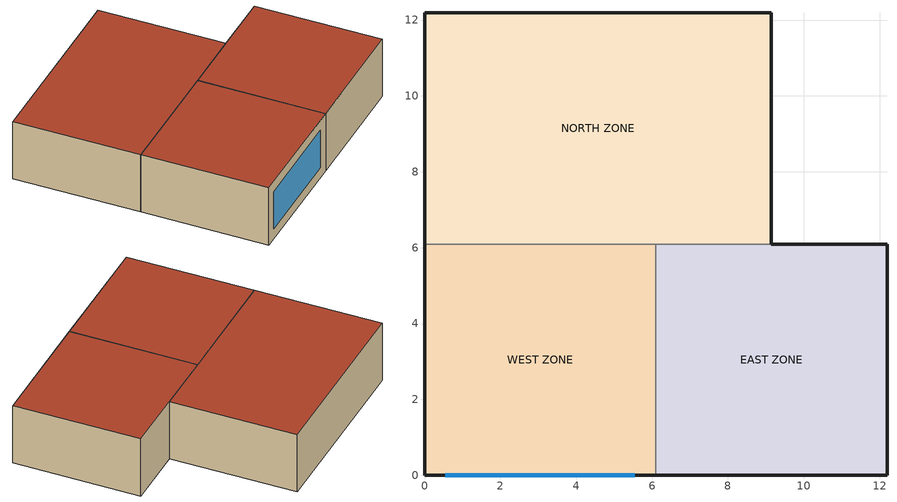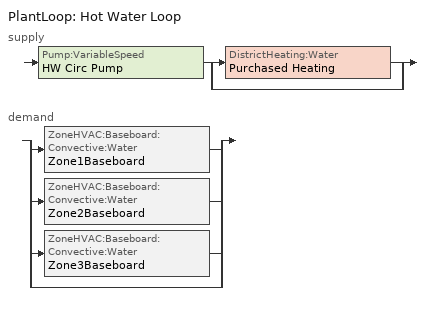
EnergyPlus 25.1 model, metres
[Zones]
WEST ZONE
 floor adiabatic (FLOOR SLAB 8 IN): 0,0 0,6.1 6.1,6.1 6.1,0 z0
 wall outside (EXTWALL80): 0,6.1 0,0 6.1,0 z0:3.05
 wall to NORTH ZONE (PARTITION06): 6.1,6.1 0,6.1 z0:3.05
 wall to EAST ZONE (PARTITION06): 6.1,0 6.1,6.1 z0:3.05
 window (WIN-CON-LIGHT): 0.55,0 5.55,0 z0.5:2.5
 roof outside (ROOF34): 0,6.1 0,0 6.1,0 6.1,6.1 z3.05
EAST ZONE
 floor adiabatic (FLOOR SLAB 8 IN): 6.1,0 6.1,6.1 12.19,6.1 12.19,0 z0
 wall outside (EXTWALL80): 6.1,0 12.19,0 12.19,6.1 9.14,6.1 z0:3.05
 wall to NORTH ZONE (PARTITION06): 9.14,6.1 6.1,6.1 z0:3.05
 roof outside (ROOF34): 6.1,6.1 6.1,0 12.19,0 12.19,6.1 z3.05
NORTH ZONE
 floor adiabatic (FLOOR SLAB 8 IN): 0,6.1 0,12.19 9.14,12.19 9.14,6.1 z0
 wall outside (EXTWALL80): 9.14,6.1 9.14,12.19 0,12.19 0,6.1 z0:3.05
 roof outside (ROOF34): 0,12.19 0,6.1 9.14,6.1 9.14,12.19 z3.05
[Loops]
PlantLoop 'Hot Water Loop'
 supply: Pump:VariableSpeed 'HW Circ Pump' > split
  | DistrictHeating:Water 'Purchased Heating'
  | bypass
 demand: split
  | ZoneHVAC:Baseboard:Convective:Water 'Zone1Baseboard'
  | ZoneHVAC:Baseboard:Convective:Water 'Zone2Baseboard'
  | ZoneHVAC:Baseboard:Convective:Water 'Zone3Baseboard'
  | bypass
[Building]
NONE: Loads convergence tolerance value=0.04; Maximum number of warmup days=25; Minimum number of warmup days=6; North axis=0; Solar distribution=FullInteriorAndExterior; Temperature convergence tolerance value=0.4; Terrain=Suburbs
[Site:GroundTemperature:BuildingSurface]
20.03, 20.03, 20.13, 20.3, 20.43, 20.52, 20.62, 20.77, 20.78, 20.55, 20.44, 20.2
[Site:Location]
Chicago Ohare Intl Ap IL USA WMO=725300: Elevation=205; Latitude=41.99; Longitude=-87.91; Time zone=-6
[SizingPeriod:DesignDay] Barometric pressure=98886; Day of month=21; Daylight saving time indicator=No; Humidity condition type=WetBulb; Rain indicator=No; Snow indicator=No; Solar model indicator=ASHRAEClearSky
Name | Daily dry bulb temperature range | Day type | Maximum dry bulb temperature | Month | Sky clearness | Wetbulb or dewpoint at maximum dry bulb | Wind direction | Wind speed
Chicago Ohare Intl Ap Ann Clg 1% Condns DB=>MWB | 10.5 | SummerDesignDay | 31.6 | 7 | 1 | 23 | 230 | 5.2
Chicago Ohare Intl Ap Ann Htg 99% Condns DB | 0 | WinterDesignDay | -16.6 | 1 | 0 | -16.6 | 270 | 4.9
[Construction]
EXTWALL80: A1 - 1 IN STUCCO, C4 - 4 IN COMMON BRICK, E1 - 3 / 4 IN PLASTER OR GYP BOARD
FLOOR SLAB 8 IN: C10 - 8 IN HW CONCRETE
PARTITION06: E1 - 3 / 4 IN PLASTER OR GYP BOARD, C6 - 8 IN CLAY TILE, E1 - 3 / 4 IN PLASTER OR GYP BOARD
ROOF34: E2 - 1 / 2 IN SLAG OR STONE, E3 - 3 / 8 IN FELT AND MEMBRANE, B5 - 1 IN DENSE INSULATION, C12 - 2 IN HW CONCRETE
WIN-CON-LIGHT: WIN-LAY-GLASS-LIGHT
[Material] Thermal absorptance=0.9
Name | Conductivity | Density | Roughness | Solar absorptance | Specific heat | Thickness | Visible absorptance
A1 - 1 IN STUCCO | 0.691831 | 1858.142 | Smooth | 0.92 | 836.8 | 0.0253898 | 0.92
B5 - 1 IN DENSE INSULATION | 0.0432394 | 91.30524 | VeryRough | 0.5 | 836.8 | 0.0253898 | 0.5
C4 - 4 IN COMMON BRICK | 0.726422 | 1922.216 | Rough | 0.76 | 836.8 | 0.101498 | 0.76
C6 - 8 IN CLAY TILE | 0.570761 | 1121.292 | Smooth | 0.82 | 836.8 | 0.203302 | 0.82
C10 - 8 IN HW CONCRETE | 1.729577 | 2242.585 | MediumRough | 0.65 | 836.8 | 0.203302 | 0.65
C12 - 2 IN HW CONCRETE | 1.729577 | 2242.585 | MediumRough | 0.65 | 836.8 | 0.0509016 | 0.65
E1 - 3 / 4 IN PLASTER OR GYP BOARD | 0.726422 | 1601.846 | Smooth | 0.92 | 836.8 | 0.01905 | 0.92
E2 - 1 / 2 IN SLAG OR STONE | 1.435549 | 881.0155 | Rough | 0.55 | 1673.6 | 0.0127102 | 0.55
E3 - 3 / 8 IN FELT AND MEMBRANE | 0.190253 | 1121.292 | Rough | 0.75 | 1673.6 | 0.00954024 | 0.75
[WindowMaterial:Glazing]
WIN-LAY-GLASS-LIGHT: Back side infrared hemispherical emissivity=0.84; Back side solar reflectance at normal incidence=0.031; Back side visible reflectance at normal incidence=0.05; Conductivity=0.9; Front side infrared hemispherical emissivity=0.84; Front side solar reflectance at normal incidence=0.031; Front side visible reflectance at normal incidence=0.05; Infrared transmittance at normal incidence=0; Optical data type=SpectralAverage; Solar transmittance at normal incidence=0.9; Thickness=0.003; Visible transmittance at normal incidence=0.9
[Coil:Cooling:DX:SingleSpeed] 2023 rated evaporator fan power per volume flow rate=934.4; Availability schedule=CoolingCoilAvailSched; Energy input ratio function of flow fraction curve=WindACEIRFFF; Energy input ratio function of temperature curve=WindACEIRFT; Gross rated cooling cop=3; Gross rated sensible heat ratio=0.75; Gross rated total cooling capacity=10548; Part load fraction correlation curve=WindACPLFFPLR; Rated air flow rate=0.6; Total cooling capacity function of flow fraction curve=WindACCoolCapFFF; Total cooling capacity function of temperature curve=WindACCoolCapFT
Name | Latent capacity time constant | Maximum cycling rate | Nominal time for condensate removal to begin | Ratio of initial moisture evaporation rate and steady state latent capacity
Zone1WindACDXCoil
Zone2WindACDXCoil; Zone3WindACDXCoil | 45 | 4 | 1000 | 0.4
[DesignSpecification:OutdoorAir] Outdoor air flow per person=0.00236; Outdoor air flow per zone=0; Outdoor air flow per zone floor area=0.000305; Outdoor air method=Sum
SZ DSOA Zone 1; SZ DSOA Zone 2; SZ DSOA Zone 3
[DistrictHeating:Water]
Purchased Heating: Nominal capacity=1000000
[ElectricEquipment] Design level calculation method=EquipmentLevel; Fraction latent=0; Fraction lost=0; Fraction radiant=0.3; Schedule=INTERMITTENT
Name | Design level | Zone or zonelist or space or spacelist
EAST ZONE ElecEq 1 | 1464.375 | EAST ZONE
NORTH ZONE ElecEq 1 | 2928.751 | NORTH ZONE
WEST ZONE ElecEq 1 | 2928.751 | WEST ZONE
[Fan:ConstantVolume] Availability schedule=FanAndCoilAvailSched; Fan total efficiency=0.5; Maximum flow rate=0.6; Motor efficiency=0.9; Motor in airstream fraction=1; Pressure rise=75
Zone2WindACFan; Zone3WindACFan
[Fan:OnOff]
Zone1WindACFan: Availability schedule=FanAndCoilAvailSched; Fan total efficiency=0.5; Maximum flow rate=0.6; Motor efficiency=0.9; Motor in airstream fraction=1; Pressure rise=75
[Fan:SystemModel] Availability schedule=FanAndCoilAvailSched; Design electric power consumption=Autosize; Design power sizing method=TotalEfficiencyAndPressure; Electric power minimum flow rate fraction=0; Fan total efficiency=0.5; Motor efficiency=0.9; Motor in air stream fraction=1; Speed control method=Discrete
Name | Design maximum air flow rate | Design pressure rise
Stand Alone ERV Exhaust Fan; Stand Alone ERV Supply Fan | 0.06 | 75
Stand Alone ERV Exhaust Fan 2; Stand Alone ERV Supply Fan 2 | 0.05 | 75
Stand Alone ERV Exhaust Fan 3; Stand Alone ERV Supply Fan 3 | 0.015 | 35
[HeatExchanger:AirToAir:SensibleAndLatent] Availability schedule=FanAndCoilAvailSched; Frost control type=MinimumExhaustTemperature; Heat exchanger type=Rotary; Latent effectiveness at 100 cooling air flow=0.68; Latent effectiveness at 100 heating air flow=0.68; Latent effectiveness of cooling air flow curve=LatEffectivenessTable; Latent effectiveness of heating air flow curve=LatEffectivenessTable; Sensible effectiveness at 100 cooling air flow=0.76; Sensible effectiveness at 100 heating air flow=0.76; Sensible effectiveness of cooling air flow curve=SenEffectivenessTable; Sensible effectiveness of heating air flow curve=SenEffectivenessTable; Supply air outlet temperature control=Yes; Threshold temperature=1.7
Name | Nominal electric power | Nominal supply air flow rate
OA Heat Recovery 1; OA Heat Recovery 2 | 50 | 0.05
OA Heat Recovery 3 | 40 | 0.015
[Lights] Design level calculation method=LightingLevel; End use subcategory=GeneralLights; Fraction radiant=0.2; Fraction replaceable=0; Fraction visible=0.2; Return air fraction=0; Schedule=OFFICE LIGHTING
Name | Lighting level | Zone or zonelist or space or spacelist
EAST ZONE Lights 1 | 1464.375 | EAST ZONE
NORTH ZONE Lights 1 | 878.6252 | NORTH ZONE
[People] Activity level schedule=Activity Sch; Air velocity schedule=Air Velo Sch; Carbon dioxide generation rate=3.82e-08; Clothing insulation calculation method=ClothingInsulationSchedule; Clothing insulation schedule=Clothing Sch; Fraction radiant=0.3; Mean radiant temperature calculation type=EnclosureAveraged; Number of people calculation method=People; Number of people schedule=OFFICE OCCUPANCY; Thermal comfort model 1 type=Fanger; Work efficiency schedule=Work Eff Sch
Name | Number of people | Zone or zonelist or space or spacelist
EAST ZONE | 3 | EAST ZONE
NORTH ZONE | 4 | NORTH ZONE
WEST ZONE | 25 | WEST ZONE
[PlantEquipmentList]
heating plant: Purchased Heating, DistrictHeating:Water
[PlantEquipmentOperation:HeatingLoad]
Purchased Heating Only: Load range 1 lower limit=0; Load range 1 upper limit=1000000; Range 1 equipment list=heating plant
[PlantEquipmentOperationSchemes]
Hot Loop Operation: Control scheme 1=Purchased Heating Only; Control scheme 1 schedule=ON
[PlantLoop]
Hot Water Loop: Fluid type=Water; Load distribution scheme=Optimal; Maximum loop flow rate=0.005; Maximum loop temperature=100; Minimum loop flow rate=0; Minimum loop temperature=10; Plant equipment operation scheme=Hot Loop Operation; Plant loop volume=Autocalculate
[Pump:VariableSpeed]
HW Circ Pump: Design maximum flow rate=0.005; Design minimum flow rate=0; Design power consumption=2250; Design pump head=300000; Fraction of motor inefficiencies to fluid stream=0; Motor efficiency=0.87; Pump control type=Intermittent; Coefficient 1 of the part load performance curve=0; Coefficient 2 of the part load performance curve=1; Coefficient 3 of the part load performance curve=0; Coefficient 4 of the part load performance curve=0
[SetpointManager:Scheduled] Control variable=Temperature
Name | Schedule | Setpoint node or nodelist
Heat Exchanger Supply Air Temp Manager | Heat Exchanger Supply Air Temp Sch | Heat Exchanger Supply Air Nodes
Hot Water Loop Setpoint Manager | HW Loop Temp Schedule | Hot Water Loop Setpoint Node List
[Sizing:Zone] Account for dedicated outdoor air system=No; Cooling design air flow method=DesignDayWithLimit; Dedicated outdoor air high setpoint temperature for design=Autosize; Dedicated outdoor air low setpoint temperature for design=Autosize; Dedicated outdoor air system control strategy=NeutralSupplyAir; Heating design air flow method=DesignDay; Zone cooling design supply air humidity ratio=0.009; Zone cooling design supply air temperature=14; Zone cooling design supply air temperature input method=SupplyAirTemperature; Zone cooling sizing factor=0; Zone heating design supply air humidity ratio=0.004; Zone heating design supply air temperature=50; Zone heating design supply air temperature input method=SupplyAirTemperature; Zone heating sizing factor=0
Name | Design specification outdoor air object
WEST ZONE | SZ DSOA Zone 1
EAST ZONE | SZ DSOA Zone 2
NORTH ZONE | SZ DSOA Zone 3
[ThermostatSetpoint:SingleCooling]
Cooling Setpoint with SB: Setpoint temperature schedule=Cooling Setpoints
[ThermostatSetpoint:SingleHeating]
Heating Setpoint with SB: Setpoint temperature schedule=Heating Setpoints
[Zone] Ceiling height=Autocalculate; Multiplier=1; Type=1; Volume=Autocalculate
EAST ZONE; NORTH ZONE; WEST ZONE
[ZoneControl:Thermostat] Control 1=Heating Setpoint with SB; Control 2=Cooling Setpoint with SB; Control type schedule=Zone Control Type Sched
Name | Zone or zonelist
Zone 1 Thermostat | WEST ZONE
Zone 2 Thermostat | EAST ZONE
Zone 3 Thermostat | NORTH ZONE
[ZoneHVAC:Baseboard:Convective:Water] Availability schedule=FanAndCoilAvailSched; Convergence tolerance=0.001; Heating design capacity=Autosize; Heating design capacity method=HeatingDesignCapacity; U factor times area value=500
Name | Maximum water flow rate
Zone1Baseboard; Zone3Baseboard | 0.0013
Zone2Baseboard | 0.0012
[ZoneHVAC:EnergyRecoveryVentilator] Availability schedule=FanAndCoilAvailSched
Name | Controller | Exhaust air fan | Exhaust air flow rate | Heat exchanger | Supply air fan | Supply air flow rate
Stand Alone ERV 1 | ERV OA Controller 1 | Stand Alone ERV Exhaust Fan | 0.05 | OA Heat Recovery 1 | Stand Alone ERV Supply Fan | 0.05
Stand Alone ERV 2 | ERV OA Controller 2 | Stand Alone ERV Exhaust Fan 2 | 0.05 | OA Heat Recovery 2 | Stand Alone ERV Supply Fan 2 | 0.05
Stand Alone ERV 3 |  | Stand Alone ERV Exhaust Fan 3 | 0.015 | OA Heat Recovery 3 | Stand Alone ERV Supply Fan 3 | 0.015
[ZoneHVAC:EnergyRecoveryVentilator:Controller] Dewpoint temperature limit=13.5; Exhaust air enthalpy limit=NoExhaustAirEnthalpyLimit; Exhaust air temperature limit=NoExhaustAirTemperatureLimit; Temperature high limit=19; Temperature low limit=14; Time of day economizer flow control schedule=OutsideAirEconSched
Name | Control high indoor humidity based on outdoor humidity ratio | Electronic enthalpy limit curve | High humidity control flag | High humidity outdoor air flow ratio | Humidistat control zone
ERV OA Controller 1 | Yes | ElectronicEnthalpyCurveA | Yes | 1.2 | WEST ZONE
ERV OA Controller 2 |  |  | No
[Zone equipment]
WEST ZONE: Stand Alone ERV 1, Zone1WindAC, Zone1Baseboard
EAST ZONE: Stand Alone ERV 2, Zone2WindAC, Zone2Baseboard
NORTH ZONE: Stand Alone ERV 3, Zone3WindAC, Zone3Baseboard
[ZoneHVAC:WindowAirConditioner] Availability schedule=CoolingCoilAvailSched; Cooling convergence tolerance=0.001; Maximum supply air flow rate=0.6
Name | Dx cooling coil | Fan placement | Maximum outdoor air flow rate | Supply air fan | Supply air fan operating mode schedule
Zone1WindAC | Zone1WindACDXCoil | BlowThrough | 0 | Zone1WindACFan | CyclingFanSch
Zone2WindAC | Zone2WindACDXCoil | BlowThrough | 0 | Zone2WindACFan | ConstantFanSch
Zone3WindAC | Zone3WindACDXCoil | DrawThrough | 0.05 | Zone3WindACFan | ConstantFanSch
[Curve:Biquadratic] Input unit type for x=Temperature; Input unit type for y=Temperature; Maximum value of x=23.88889; Maximum value of y=46.11111; Minimum value of x=12.77778; Minimum value of y=18; Output unit type=Dimensionless
Name | Coefficient1 constant | Coefficient2 x | Coefficient3 x 2 | Coefficient4 y | Coefficient5 y 2 | Coefficient6 x y
WindACCoolCapFT | 0.942588 | 0.00954335 | 0.00068377 | -0.0110427 | 5.249e-06 | -9.72e-06
WindACEIRFT | 0.342414 | 0.034885 | -0.0006237 | 0.00497722 | 0.000437951 | -0.000728028
[Curve:Cubic]
ElectronicEnthalpyCurveA: Maximum value of x=29.13; Minimum value of x=16.6; Coefficient1 constant=0.013427; Coefficient2 x=-0.00047892; Coefficient3 x 2=5.3352e-05; Coefficient4 x 3=-1.8103e-06
[Curve:Quadratic]
Name | Maximum value of x | Minimum value of x | Coefficient1 constant | Coefficient2 x | Coefficient3 x 2
WindACCoolCapFFF | 1.5 | 0.5 | 0.8 | 0.2 | 0
WindACEIRFFF | 1.5 | 0.5 | 1.1552 | -0.1808 | 0.0256
WindACPLFFPLR | 1 | 0 | 0.85 | 0.15 | 0
[Schedule:Compact]
Activity Sch: Through: 12/31, For: AllDays, Until: 24:00, 131.8
Air Velo Sch: Through: 12/31, For: AllDays, Until: 24:00, 0.137
Clothing Sch; ConstantFanSch; ON: Through: 12/31, For: AllDays, Until: 24:00, 1
Cooling Setpoints: Through: 12/31, For: AllDays, Until:  7:00, 30, Until: 17:00, 24, Until: 24:00, 30
CoolingCoilAvailSched: Through: 3/31, For: AllDays, Until: 24:00, 0, Through: 9/30, For: WeekDays SummerDesignDay, Until: 7:00, 0, Until: 17:00, 1, Until: 24:00, 0, For: WinterDesignDay, Until: 24:00, 0, For: AllOtherDays, Until: 24:00, 0, Through: 12/31, For: AllDays, Until: 24:00, 0
CyclingFanSch; Work Eff Sch: Through: 12/31, For: AllDays, Until: 24:00, 0
FanAndCoilAvailSched: Through: 3/31, For: AllDays, Until: 24:00, 1, Through: 9/30, For: WeekDays SummerDesignDay, Until: 7:00, 0, Until: 17:00, 1, Until: 24:00, 0, For: WinterDesignDay, Until: 24:00, 0, For: AllOtherDays, Until: 24:00, 0, Through: 12/31, For: AllDays, Until: 24:00, 1
HW Loop Temp Schedule: Through: 12/31, For: AllDays, Until: 24:00, 60
Heat Exchanger Supply Air Temp Sch: Through: 12/31, For: AllDays, Until: 24:00, 14
Heating Setpoints: Through: 12/31, For: AllDays, Until:  7:00, 15, Until: 17:00, 20, Until: 24:00, 15
INTERMITTENT: Through: 12/31, For: WeekDays SummerDesignDay, Until: 8:00, 0, Until: 18:00, 1, Until: 24:00, 0, For: AllOtherDays, Until: 24:00, 0
OFFICE LIGHTING: Through: 12/31, For: WeekDays SummerDesignDay, Until: 6:00, 0.05, Until: 7:00, 0.2, Until: 17:00, 1, Until: 18:00, 0.5, Until: 24:00, 0.05, For: AllOtherDays, Until: 24:00, 0.05
OFFICE OCCUPANCY: Through: 12/31, For: WeekDays SummerDesignDay, Until: 6:00, 0, Until: 7:00, 0.4, Until: 8:00, 0.75, Until: 12:00, 1, Until: 13:00, 0.5, Until: 16:00, 1, Until: 17:00, 0.5, Until: 18:00, 0.1, Until: 24:00, 0, For: AllOtherDays, Until: 24:00, 0
OutsideAirEconSched: Through: 12/31, For: AllDays, Until: 7:00, 0, Until: 7:30, 1, Until: 24:00, 0
Zone Control Type Sched: Through: 3/31, For: AllDays, Until: 24:00, 1, Through: 9/30, For: AllDays, Until: 24:00, 2, Through: 12/31, For: AllDays, Until: 24:00, 1
[Table:IndependentVariable]
airFlowRatio: Linear, Linear, 10, 0, Dimensionless, 0.75, 1
[Table:IndependentVariableList]
effectiveness_IndependentVariableList: airFlowRatio
[Table:Lookup]
LatEffectivenessTable: effectiveness_IndependentVariableList, 10, 0, 0.68, DivisorOnly, Dimensionless, 0.73, 0.68
SenEffectivenessTable: effectiveness_IndependentVariableList, 10, 0, 0.76, DivisorOnly, Dimensionless, 0.81, 0.76
